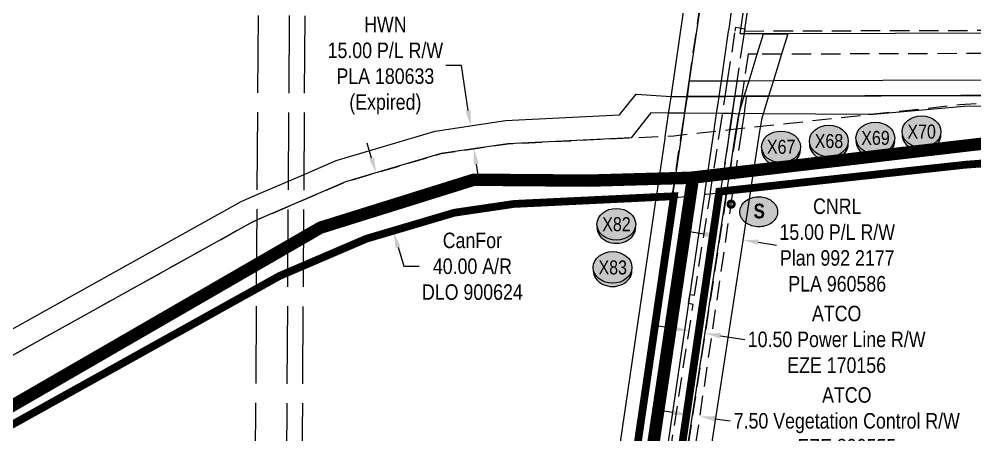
# Model space of a CAD drawing. Extents: x 454172 to 490274, y 6043290 to 6049925.
# Drawn here: x 470414 to 471030, y 6044302 to 6044571 of the extents above; entities that cross this region are included whole.
import ezdxf
from ezdxf.enums import TextEntityAlignment as Align

# ---------------------------------------------------------------- set-up
doc = ezdxf.new("R2010")
doc.units = 0
doc.header["$LTSCALE"] = 5
doc.header["$PDMODE"] = 35
doc.header["$PDSIZE"] = 5
for name, pattern in [('foc-ACCESSROAD', [3.75, 2.5, -1.25]), ('foc-FLOWLINE', [3.75, 2.5, -1.25]), ('foc-UNSURVEYED', [12.5, 10, -2.5])]:
    doc.linetypes.add(name, pattern=pattern)
doc.layers.get('Defpoints').update_dxf_attribs({"color": 9})
for name, color, linetype in [('AS-ROADS', 254, 'Continuous'), ('AS-TELUS', 224, 'foc-TEL'), ('CG-NOTES', 7, 'Continuous'), ('F-AR', 190, 'foc-ACCESSROAD'), ('F-EZE', 190, 'foc-FLOWLINE'), ('F-RW', 190, 'Continuous'), ('L-USEC', 7, 'foc-UNSURVEYED'), ('P-CROSSINGS', 250, 'Continuous'), ('P-PROPOSED', 10, 'Continuous')]:
    doc.layers.add(name, color=color, linetype=linetype)
for name, color, linetype, lineweight in [('F-AR-T', 190, 'Continuous', 9), ('F-EZE-T', 190, 'Continuous', 9), ('F-RW-T', 190, 'Continuous', 9)]:
    doc.layers.add(name, color=color, linetype=linetype, lineweight=lineweight)
doc.styles.add('80CG', font='ARIALN.TTF', dxfattribs={"height": 10})
doc.styles.add('BOLD', font='ARIALNB.TTF')
doc.styles.add('Crossing', font='ARIALN.TTF', dxfattribs={"height": 10})
doc.styles.add('foc-LtypeFont', font='ARIALN.TTF', dxfattribs={"height": 7.35})
doc.linetypes.add('foc-TEL', pattern='A,2,-1,["T",foc-LtypeFont,S=0.2,R=0,X=-0.425,Y=-0.75],-1.24,8', length=12.24)
doc.dimstyles.new('Compass 5 000', dxfattribs={"dimscale": 5, "dimtxt": 9, "dimasz": 2, "dimexe": 0.2, "dimexo": 0.0625, "dimgap": 0.5, "dimtad": 0, "dimtih": 1, "dimtoh": 1, "dimzin": 0, "dimdsep": 46, "dimtxsty": '80CG', "dimcen": 0.1, "dimse1": 1, "dimse2": 1, "dimclrd": 256, "dimclrt": 256, "dimaunit": 1, "dimadec": 4, "dimazin": 0, "dimtfac": 0.06, "dimtofl": 0, "dimtmove": 0, "dimatfit": 1, "dimfxl": 0.2, "dimtolj": 1, "dimtzin": 0, "dimlwd": -1, "dimarcsym": 0})

# ---------------------------------------------------------------- blocks, each defined once
blk = doc.blocks.new('AA')
at = {"const_width": 4}
blk.add_lwpolyline([(-1, 0, 1), (1, 0, 1)], format="xyb", close=True, dxfattribs=at)
blk.add_circle((0, 0), 2)
blk = doc.blocks.new('Route_Letters')
h = blk.add_hatch(color=255)
h.dxf.hatch_style = 1
edge = h.paths.add_edge_path()
edge.add_ellipse((-0.12, 0.46), major_axis=(-11.97, 0), ratio=0.789318, start_angle=0, end_angle=360)
at = {"color": 5}
blk.add_open_spline([(-12.34, 0.46), (-12.34, -0.25), (-12.24, -0.97), (-11.72, -2.79), (-11.14, -3.88), (-9.56, -5.81), (-8.54, -6.66), (-6.22, -8.02), (-4.9, -8.54), (-2.12, -9.17), (-0.66, -9.3), (2.22, -9.13), (3.64, -8.84), (6.27, -7.89), (7.48, -7.22), (9.54, -5.6), (10.38, -4.64), (11.6, -2.54), (11.97, -1.4), (12.18, 0.91), (12.02, 2.08), (11.2, 4.3), (10.54, 5.35), (8.8, 7.2), (7.72, 7.99), (5.29, 9.24), (3.93, 9.68), (1.11, 10.18), (-0.35, 10.23), (-3.22, 9.91), (-4.61, 9.55), (-7.16, 8.47), (-8.32, 7.75), (-10.24, 6.02), (-11, 5.02), (-12.05, 2.86), (-12.32, 1.7), (-12.34, 0.52), (-12.34, 0.49), (-12.34, 0.46)], degree=3, knots=[0, 0, 0, 0, 0.219529, 0.219529, 0.575727, 0.575727, 0.931924, 0.931924, 1.288121, 1.288121, 1.644318, 1.644318, 2.000515, 2.000515, 2.356712, 2.356712, 2.712909, 2.712909, 3.069107, 3.069107, 3.425304, 3.425304, 3.781501, 3.781501, 4.137698, 4.137698, 4.493895, 4.493895, 4.850092, 4.850092, 5.20629, 5.20629, 5.562487, 5.562487, 5.918684, 5.918684, 6.274881, 6.274881, 6.283185, 6.283185, 6.283185, 6.283185], dxfattribs=at)
at = {"color": 14, "style": 'BOLD'}
blk.add_attdef('A', text='', height=9.5, dxfattribs=at).set_placement((0.22, 0.98), align=Align.MIDDLE)
blk = doc.blocks.new('*D134')
at = {"layer": 'Defpoints', "color": 0, "transparency": 16777216}
for p in [(470658.6, 6044475.76), (470655.58, 6044433.17), (470669.94, 6044437.42)]:
    blk.add_point(p, dxfattribs=at)
at = {"layer": 'F-AR-T', "transparency": 16777216}
for p, q in [((470641.4, 6044481.09), (470638.56, 6044490.68)), ((470658.42, 6044423.58), (470662.08, 6044411.22)), ((470662.08, 6044411.22), (470672.08, 6044411.22))]:
    blk.add_line(p, q, dxfattribs=at)
for points in [[(470643, 6044481.57), (470639.8, 6044480.62), (470644.24, 6044471.51)], [(470660.02, 6044424.06), (470656.82, 6044423.11), (470655.58, 6044433.17)]]:
    blk.add_solid(points, dxfattribs=at)
at = {"layer": 'F-AR-T', "transparency": 16777216, "insert": (470706.35, 6044411.22), "char_height": 10, "attachment_point": 5, "style": '80CG'}
blk.add_mtext('\\A1;CanFor\\P40.00 A/R\\PDLO 900624', dxfattribs=at)
blk = doc.blocks.new('*D40')
at = {"layer": 'Defpoints', "color": 0, "transparency": 16777216}
for p in [(470846.1, 6044319.99), (470853.52, 6044318.9), (470852.86, 6044314.39)]:
    blk.add_point(p, dxfattribs=at)
at = {"layer": 'F-EZE-T', "transparency": 16777216}
for p, q in [((470835.54, 6044316.93), (470825.65, 6044318.38)), ((470862.75, 6044312.94), (470872.65, 6044311.49))]:
    blk.add_line(p, q, dxfattribs=at)
for points in [[(470835.78, 6044318.58), (470835.3, 6044315.28), (470845.44, 6044315.48)], [(470862.99, 6044314.59), (470862.51, 6044311.29), (470852.86, 6044314.39)]]:
    blk.add_solid(points, dxfattribs=at)
at = {"layer": 'F-EZE-T', "transparency": 16777216, "insert": (470947.75, 6044311.49), "char_height": 10, "attachment_point": 5, "style": '80CG'}
blk.add_mtext('\\A1;ATCO\\P7.50 Vegetation Control R/W\\PEZE 890555', dxfattribs=at)
blk = doc.blocks.new('*D41')
at = {"layer": 'Defpoints', "color": 0, "transparency": 16777216}
for p in [(470856.39, 6044368), (470842.48, 6044346.47), (470852.85, 6044344.88)]:
    blk.add_point(p, dxfattribs=at)
at = {"layer": 'F-EZE-T', "transparency": 16777216}
for p, q in [((470836.14, 6044371.1), (470826.26, 6044372.62)), ((470866.28, 6044366.48), (470882.08, 6044364.06))]:
    blk.add_line(p, q, dxfattribs=at)
for points in [[(470836.39, 6044372.75), (470835.89, 6044369.45), (470846.03, 6044369.59)], [(470866.53, 6044368.13), (470866.03, 6044364.83), (470856.39, 6044368)]]:
    blk.add_solid(points, dxfattribs=at)
at = {"layer": 'F-EZE-T', "transparency": 16777216, "insert": (470941.22, 6044364.06), "char_height": 10, "attachment_point": 5, "style": '80CG'}
blk.add_mtext('\\A1;ATCO\\P10.50 Power Line R/W\\PEZE 170156', dxfattribs=at)
blk = doc.blocks.new('*D85')
at = {"layer": 'Defpoints', "color": 0, "transparency": 16777216}
for p in [(470705.15, 6044501.88), (470706.72, 6044502.12), (470708.94, 6044487.3)]:
    blk.add_point(p, dxfattribs=at)
at = {"layer": 'F-RW-T', "transparency": 16777216}
for p, q in [((470699.33, 6044540.74), (470689.33, 6044540.74)), ((470703.67, 6044511.77), (470699.33, 6044540.74)), ((470708.85, 6044477.17), (470710.33, 6044467.28))]:
    blk.add_line(p, q, dxfattribs=at)
for points in [[(470705.32, 6044512.02), (470702.02, 6044511.53), (470705.15, 6044501.88)], [(470710.5, 6044477.42), (470707.2, 6044476.93), (470707.37, 6044487.06)]]:
    blk.add_solid(points, dxfattribs=at)
at = {"layer": 'F-RW-T', "transparency": 16777216, "insert": (470650.25, 6044540.74), "char_height": 10, "attachment_point": 5, "style": '80CG'}
blk.add_mtext('\\A1;HWN\\P15.00 P/L R/W\\PPLA 180633\\P(Expired)', dxfattribs=at)
blk = doc.blocks.new('*D89')
at = {"layer": 'Defpoints', "color": 0, "transparency": 16777216}
for p in [(470880.78, 6044428.23), (470865.12, 6044424.94), (470879.93, 6044422.68)]:
    blk.add_point(p, dxfattribs=at)
at = {"layer": 'F-RW-T', "transparency": 16777216}
for p, q in [((470856.09, 6044432.01), (470846.2, 6044433.53)), ((470890.67, 6044426.72), (470902.5, 6044424.9))]:
    blk.add_line(p, q, dxfattribs=at)
for points in [[(470856.34, 6044433.66), (470855.84, 6044430.37), (470865.97, 6044430.5)], [(470890.92, 6044428.36), (470890.41, 6044425.07), (470880.78, 6044428.23)]]:
    blk.add_solid(points, dxfattribs=at)
at = {"layer": 'F-RW-T', "transparency": 16777216, "insert": (470941.59, 6044424.9), "char_height": 10, "attachment_point": 5, "style": '80CG'}
blk.add_mtext('\\A1;CNRL\\P15.00 P/L R/W\\PPlan 992 2177\\PPLA 960586', dxfattribs=at)
blk = doc.blocks.new('xing2')
h = blk.add_hatch(color=50)
h.dxf.hatch_style = 1
edge = h.paths.add_edge_path()
edge.add_ellipse((0, 0), major_axis=(-12.5, 0), ratio=0.816297, start_angle=0, end_angle=360)
h = blk.add_hatch(color=250)
h.dxf.hatch_style = 1
edge = h.paths.add_edge_path()
edge.add_ellipse((0, -2.05), major_axis=(-12.5, 0), ratio=0.816297, start_angle=0, end_angle=180)
edge.add_line((12.5, -2.05), (12.5, 0))
edge.add_ellipse((0, 0), major_axis=(-12.5, 0), ratio=0.816297, start_angle=0, end_angle=180, ccw=False)
edge.add_line((-12.5, 0), (-12.5, -2.05))
at = {"color": 250}
blk.add_ellipse((0, 0), major_axis=(-12.5, 0), ratio=0.816297, dxfattribs=at)
blk.add_ellipse((0, -2.05), major_axis=(-12.5, 0), ratio=0.816297, start_param=0, end_param=3.141593, dxfattribs=at)
at = {"color": 250, "style": 'Crossing'}
blk.add_attdef('CROSSING', text='', height=9, dxfattribs=at).set_placement((0.09, 0.02), align=Align.MIDDLE_CENTER)
at = {"color": 250, "style": 'Crossing', "flags": 1}
for tag, p in [('OWNER', (0.09, -12.49)), ('DESCRIPTION', (0.09, -25.77)), ('LOCATION', (0.09, -39.3)), ('DWG_REF', (0.09, -52.84))]:
    blk.add_attdef(tag, text='', height=9, dxfattribs=at).set_placement(p, align=Align.MIDDLE_CENTER)

msp = doc.modelspace()

# ---------------------------------------------------------------- linework, layer by layer
at = {"layer": 'AS-ROADS', "const_width": 7.996, "flags": 128}
for points in [[(471412.928, 6044293.134), (471330.997, 6044368.73), (471244.077, 6044450.86), (471181.053, 6044486.296), (471128.271, 6044501.258), (470847.449, 6044468.354), (470781.288, 6044466.5), (470707.28, 6044467.075), (470608.339, 6044436.138), (470404.641, 6044318.366), (470282.36, 6044282.357), (470180.882, 6044268.663), (470108.042, 6044263.005), (469871.091, 6044262.498), (469768.091, 6044296.986), (469651.797, 6044394.788), (469562.8, 6044435.167), (469532.669, 6044444.741), (469155.637, 6044536.338), (469036.799, 6044542.015), (468747.263, 6044538.442)], [(470848.608, 6044468.47), (470711.966, 6043551.816)]]:
    msp.add_lwpolyline(points, dxfattribs=at)
at = {"layer": 'AS-TELUS', "flags": 128}
msp.add_lwpolyline([(470694.621, 6043368.296), (470829.093, 6044272.963), (470856.246, 6044458.086), (470856.525, 6044459.989), (470862.242, 6044498.96), (470862.521, 6044500.859), (470864.044, 6044511.236), (470864.791, 6044516.33), (470865.668, 6044522.339), (470866.692, 6044529.349), (470867.136, 6044532.392), (470871.135, 6044559.817), (470871.568, 6044562.792), (470871.878, 6044564.6), (470872.067, 6044565.945), (470873.725, 6044577.576), (470876.346, 6044595.551), (470908.187, 6044813.894), (470910.318, 6044828.503), (470913.245, 6044848.58), (470915.907, 6044866.831), (470946.461, 6045076.333), (470953.854, 6045127.037), (470961.159, 6045178.705)], dxfattribs=at)
at = {"layer": 'F-AR', "flags": 128}
msp.add_lwpolyline([(459735.175, 6046472.34), (459774.96, 6046470.4), (459823.646, 6046470.097), (459925.381, 6046469.465), (459932.458, 6046469.421), (459936.768, 6046469.394), (459942.957, 6046469.356), (459994.91, 6046469.033), (460052.536, 6046468.675), (460105.19, 6046463.254), (460157.155, 6046453.884), (460158.304, 6046453.677), (460261.824, 6046420.316), (460797.913, 6046230.963), (460822.759, 6046222.187), (460827.977, 6046219.713), (460916.183, 6046177.888), (461045.505, 6046113.108), (461099.932, 6046080.751), (461124.886, 6046062.712), (461216.997, 6045981.245), (461251.406, 6045950.816), (461259.016, 6045944.093), (461345.536, 6045859.476), (461375.492, 6045835.418), (461428.401, 6045802.394), (461479.79, 6045777.726), (461534.36, 6045764.688), (461619.044, 6045749.756), (461814.875, 6045715.227), (461915.656, 6045708.426), (462423.761, 6045699.044), (462442.87, 6045698.692), (462453.917, 6045698.515), (463248.913, 6045685.843), (463317.549, 6045684.749), (463702.444, 6045680.703), (463732.663, 6045680.385), (464053.993, 6045677.019), (464084.151, 6045676.703), (464515.596, 6045672.175), (464879.165, 6045666.676), (465143.009, 6045662.68), (465152.923, 6045662.53), (465153.331, 6045662.524), (465182.584, 6045662.08), (465183.003, 6045662.073), (465573.803, 6045656.171), (465684.201, 6045652.454), (465714.354, 6045651.439), (465884.808, 6045645.7), (465933.897, 6045641.752), (465954.122, 6045640.125), (465968.064, 6045639.004), (466110.718, 6045616.357), (466232.285, 6045592.456), (466293.194, 6045573.45), (466350.716, 6045546.368), (466507.95, 6045445.747), (466594.144, 6045390.588), (466745.816, 6045288.977), (466762.721, 6045277.652), (467025.394, 6045101.681), (467087.104, 6045060.349), (467309.365, 6044914.084), (467339.385, 6044894.327), (467728.301, 6044638.386), (467743.255, 6044628.546), (467745.892, 6044626.81), (467752.485, 6044622.473), (467793.584, 6044595.429), (467845.945, 6044568.641), (467900.55, 6044551.287), (467938.354, 6044546.349), (467978.293, 6044545.527), (468024.119, 6044548.14), (468035.75, 6044548.803), (468071.187, 6044550.825), (468112.757, 6044553.196), (468131.041, 6044554.239), (468132.24, 6044554.307), (468153.563, 6044555.523), (468157.43, 6044555.828), (468161.336, 6044556.263), (468167.473, 6044556.317), (468171.313, 6044556.536), (468174.345, 6044556.709), (468303.293, 6044560.119), (468430.81, 6044559.982), (468465.902, 6044560.029), (468485.905, 6044560.056), (468487.2, 6044560.057), (468502.551, 6044560.077), (468510.737, 6044560.088), (468803.155, 6044560.478), (468937.6, 6044562.493), (468967.763, 6044562.945), (469065.756, 6044564.413), (469123.955, 6044561.589), (469189.86, 6044548.101), (469205.381, 6044544.699), (469210.287, 6044543.92), (469220.837, 6044541.761), (469225.742, 6044540.757), (469232.158, 6044539.28), (469233.443, 6044538.984), (469243.805, 6044536.597), (469253.746, 6044534.307), (469259.321, 6044533.224), (469473.288, 6044483.745), (469574.269, 6044455.441), (469615.74, 6044437.26), (469687.161, 6044389.61), (469761.493, 6044331.457), (469783.141, 6044314.521), (469816.413, 6044297.391), (469851.582, 6044286.323), (469910.125, 6044278.03), (470011.614, 6044279.417), (470113.383, 6044284.719), (470233.973, 6044299.668), (470332.224, 6044320.007), (470387.864, 6044341.598), (470564.763, 6044440.023), (470567.529, 6044441.21), (470597.772, 6044454.18), (470624.653, 6044465.708), (470686.271, 6044483.949), (470729.292, 6044490.305), (470808.667, 6044494.132), (470830.849, 6044495.202), (470836.271, 6044495.464), (470841.127, 6044495.993), (470865.943, 6044498.701), (470872.415, 6044499.407), (470876.603, 6044499.853), (470880.122, 6044500.249), (470892.012, 6044501.546), (470961.785, 6044509.162), (471020.537, 6044515.574), (471082.957, 6044520.184), (471126.231, 6044519.847), (471156.853, 6044514.998), (471169.302, 6044513.026), (471204.737, 6044500.296), (471243.436, 6044478.237), (471292.701, 6044437.934), (471392.362, 6044345.525), (471425.647, 6044314.663), (471455.812, 6044294.914), (471489.51, 6044277.067), (471515.465, 6044267.611), (471525.028, 6044264.134), (471584.217, 6044251.304), (471683.929, 6044228.508), (471687.731, 6044227.838), (471821.254, 6044204.513), (471821.823, 6044204.425), (471834.497, 6044203.636), (471836.144, 6044203.534), (471838.021, 6044203.415), (471849.462, 6044202.702), (471874.97, 6044201.134), (471905.821, 6044204.176), (471952.393, 6044220.804), (471988.57, 6044243.411), (472013.114, 6044264.733), (472130.92, 6044367.104), (472173.652, 6044399.527), (472198.095, 6044412.291), (472228.331, 6044424.911), (472229.428, 6044425.37), (472324.11, 6044461.047), (472388.795, 6044485.098), (472520.129, 6044533.932), (472525.69, 6044535.998), (472542.901, 6044542.398), (472562.284, 6044549.453), (472585.909, 6044558.391), (472592.401, 6044560.623), (472615.177, 6044569.274), (472636.706, 6044577.314), (472672.536, 6044590.696), (472726.218, 6044610.747), (472845.216, 6044655.196), (472885.896, 6044667.613), (473022.597, 6044699.048), (473025.193, 6044699.692), (473200.886, 6044743.302), (473287.425, 6044765.536), (473440.117, 6044734.159), (473749.357, 6044566.947), (473829.694, 6044566.989), (473859.855, 6044567.008), (474228.29, 6044567.23), (474351.252, 6044566), (474378.468, 6044565.729), (474421.057, 6044565.307), (474437.185, 6044565.147), (474655.091, 6044562.999), (475108.206, 6044558.523), (475109.282, 6044558.532), (475128.812, 6044558.79), (475140.12, 6044558.934), (475143.548, 6044558.974), (475192.998, 6044559.606), (475281.483, 6044546.949), (475400.705, 6044504.667), (475459.954, 6044478.12), (475490.043, 6044464.638), (475504.583, 6044458.123), (475596.033, 6044441.011), (475662.25, 6044441.498), (475746.6, 6044455.938), (476025.056, 6044546.381), (476143.581, 6044554.353), (476148.588, 6044554.56), (476183.806, 6044557.031), (476237.789, 6044555.497), (476254.302, 6044555.031), (476261.439, 6044554.83), (476264.299, 6044554.745), (476285.771, 6044554.135), (476932.029, 6044535.774), (477068.574, 6044537.823), (477090.991, 6044536.11), (477121.14, 6044533.807), (477346.82, 6044516.564), (477414.833, 6044514.458), (477467.959, 6044515.367), (477623.19, 6044545.329), (477819.006, 6044549.6), (477882.821, 6044547.375), (477916.551, 6044543.243), (478117.075, 6044518.685), (478342.582, 6044431.397), (478371.608, 6044423.243), (478483.871, 6044403.53), (478721.231, 6044379.659), (478751.377, 6044376.627), (478768.899, 6044374.865), (478791.642, 6044372.578), (478854.731, 6044366.233), (478874.651, 6044364.23), (478885.291, 6044363.16), (479004.406, 6044356.061), (479139.039, 6044348.004), (479558.838, 6044337.336), (479612.179, 6044335.981), (479671.347, 6044337.727), (479689.056, 6044340.577), (479769.55, 6044361.111), (479812.597, 6044365.159), (480063.121, 6044371.307), (480151.135, 6044371.357), (480182.259, 6044369.923), (480324.844, 6044357.216), (480376.622, 6044350.85), (480406.757, 6044347.145), (480509.088, 6044334.563), (480576.879, 6044318.02), (480595.379, 6044313.505), (480638.022, 6044303.099), (480736.949, 6044282.979), (481062.233, 6044266.714), (481204.451, 6044266.143), (481279.357, 6044265.842), (481363.634, 6044261.089), (481441.797, 6044252.633), (481484.233, 6044244.683), (481536.865, 6044228.253), (481555.176, 6044222.547), (481593.081, 6044200.767), (481633.538, 6044171.403), (481647.919, 6044160.966), (481648.412, 6044160.521), (481695.438, 6044118.098), (481726.906, 6044083.605), (482010.01, 6043733.136), (482027.657, 6043711.291), (482039.988, 6043697.687), (482096.216, 6043635.659), (482113.388, 6043621.418), (482133.709, 6043610.454), (482152.336, 6043603.604), (482227.603, 6043586.802), (482337.784, 6043549.778), (482479.255, 6043461.675), (482497.85, 6043453.073), (482519.676, 6043448.142), (482548.126, 6043444.715), (482584.857, 6043450.883), (482602.295, 6043464.052), (482741.67, 6043501.636), (482764.916, 6043507.905), (482773.931, 6043510.336), (482828.57, 6043530.12), (482828.476, 6043505.794), (482828.449, 6043498.563), (482828.406, 6043487.542), (482822.467, 6043485.399), (482785.195, 6043471.956), (482620.247, 6043427.484), (482610.76, 6043420.314), (482602.141, 6043413.811), (482548.966, 6043404.249), (482513.174, 6043408.625), (482484.91, 6043415.01), (482472.352, 6043420.811), (482460.223, 6043426.43), (482444.539, 6043436.198), (482414.186, 6043455.1), (482320.632, 6043513.362), (482216.867, 6043548.235), (482141.031, 6043565.164), (482117.234, 6043573.916), (482091.184, 6043587.971), (482068.704, 6043606.483), (482039.685, 6043638.494), (482009.695, 6043671.578), (481997.275, 6043685.28), (481696.57, 6044057.539), (481667.215, 6044089.716), (481622.717, 6044129.859), (481571.319, 6044167.163), (481539.07, 6044185.693), (481511.112, 6044194.416), (481474.565, 6044205.819), (481435.953, 6044212.999), (481382.463, 6044218.839), (481375.289, 6044219.616), (481373.204, 6044219.841), (481360.356, 6044221.231), (481347.689, 6044221.946), (481278.165, 6044225.867), (481204.214, 6044226.164), (481061.176, 6044226.738), (480991.13, 6044230.234), (480731.945, 6044243.199), (480629.002, 6044264.148), (480501.907, 6044295.163), (480406.485, 6044306.897), (480376.351, 6044310.603), (480320.651, 6044317.452), (480179.943, 6044329.991), (480150.865, 6044331.393), (480063.013, 6044331.317), (479814.903, 6044325.221), (479776.405, 6044321.6), (479697.19, 6044301.392), (479675.129, 6044297.841), (479612.273, 6044295.987), (479558.611, 6044297.35), (479137.351, 6044308.054), (479002.25, 6044316.139), (478882.489, 6044323.268), (478872.291, 6044324.294), (478852.372, 6044326.296), (478751.193, 6044336.468), (478721.047, 6044339.499), (478478.515, 6044363.881), (478362.746, 6044384.204), (478329.93, 6044393.425), (478107.278, 6044479.607), (477916.36, 6044502.989), (477879.686, 6044507.481), (477818.736, 6044509.606), (477627.445, 6044505.431), (477472.128, 6044475.453), (477414.554, 6044474.469), (477344.675, 6044476.632), (477197.349, 6044487.875), (477177.416, 6044489.398), (477120.943, 6044493.726), (477090.794, 6044496.03), (477067.347, 6044497.821), (476931.804, 6044495.787), (476285.568, 6044514.147), (476263.594, 6044514.766), (476253.598, 6044515.055), (476184.533, 6044517.017), (476151.845, 6044514.824), (476146.858, 6044514.49), (476133.208, 6044513.574), (476032.723, 6044506.833), (476002.368, 6044496.973), (475983.233, 6044490.758), (475756.223, 6044417.027), (475665.822, 6044401.547), (475592.499, 6044401.002), (475492.596, 6044419.69), (475489.812, 6044420.937), (475459.723, 6044434.418), (475385.845, 6044467.518), (475271.835, 6044507.952), (475190.53, 6044519.565), (475140.274, 6044518.931), (475123.457, 6044518.717), (475120.03, 6044518.675), (475108.666, 6044518.532), (475103.701, 6044518.543), (475089.357, 6044518.611), (475078.177, 6044518.725), (474654.872, 6044522.958), (474420.659, 6044525.299), (474404.494, 6044525.461), (474228.105, 6044527.225), (473859.629, 6044527.002), (473829.468, 6044526.985), (473739.445, 6044526.93), (473720.786, 6044536.956), (473719.059, 6044536.956), (473596.1, 6044536.874), (473588.093, 6044536.868), (473585.267, 6044536.868), (473581.884, 6044536.866), (473566.879, 6044536.852), (473563.055, 6044536.854), (473425.64, 6044536.767), (473410.666, 6044536.758), (473382.176, 6044536.74), (473372.132, 6044536.733), (473362.277, 6044536.728), (473359.16, 6044536.728), (473349.102, 6044536.722), (473339.053, 6044536.715), (473318.775, 6044536.701), (473318.764, 6044550.183), (473318.752, 6044565.176), (473318.75, 6044567.17), (473329.585, 6044567.198), (473339.869, 6044567.203), (473349.892, 6044567.207), (473359.14, 6044567.218), (473359.95, 6044567.212), (473369.177, 6044567.168), (473379.225, 6044567.088), (473410.859, 6044566.901), (473425.846, 6044566.814), (473665.393, 6044566.908), (473426.485, 6044696.165), (473289.622, 6044724.346), (473288.427, 6044724.515), (473210.676, 6044704.54), (473031.893, 6044660.163), (473024.953, 6044658.567), (472896.224, 6044628.965), (472858.059, 6044617.316), (472853.502, 6044615.613), (472799.801, 6044595.556), (472763.998, 6044582.181), (472722.826, 6044566.804), (472719.17, 6044565.438), (472707.863, 6044561.214), (472689.153, 6044554.226), (472665.057, 6044545.227), (472628.903, 6044531.724), (472622.464, 6044529.33), (472337.632, 6044423.424), (472243.934, 6044388.101), (472228.075, 6044382.397), (472215.784, 6044377.976), (472197.824, 6044367.249), (472195.137, 6044365.643), (472156.147, 6044336.06), (472073.668, 6044264.387), (472012.425, 6044211.174), (471969.911, 6044184.607), (471914.649, 6044164.876), (471875.631, 6044161.023), (471870.489, 6044161.338), (471857.944, 6044162.12), (471839.134, 6044163.287), (471817.001, 6044164.671), (471676.473, 6044189.196), (471576.039, 6044212.169), (471513.903, 6044225.637), (471473.237, 6044240.445), (471435.463, 6044260.451), (471423.705, 6044268.148), (471400.932, 6044283.057), (471392.026, 6044291.315), (471266.427, 6044407.775), (471220.721, 6044445.167), (471187.953, 6044463.844), (471159.329, 6044474.129), (471122.93, 6044479.892), (471084.276, 6044480.193), (471024.179, 6044475.755), (470885.747, 6044460.646), (470874.126, 6044459.378), (470870.332, 6044458.956), (470866.419, 6044458.537), (470859.639, 6044457.797), (470839.406, 6044455.589), (470835.169, 6044455.385), (470824.936, 6044454.892), (470733.186, 6044450.467), (470694.91, 6044444.812), (470638.253, 6044428.04), (470597.494, 6044410.56), (470582.407, 6044404.089), (470567.239, 6044395.65), (470404.895, 6044305.322), (470343.586, 6044281.532), (470309.959, 6044274.564), (470240.495, 6044260.191), (470116.886, 6044244.869), (470012.927, 6044239.452), (469907.579, 6044238.011), (469842.717, 6044247.2), (469801.151, 6044260.282), (469767.298, 6044277.711), (469761.483, 6044280.705), (469761.163, 6044280.955), (469663.716, 6044357.192), (469596.473, 6044402.055), (469560.782, 6044417.701), (469463.401, 6044444.996), (469264.418, 6044490.822), (469254.03, 6044493.215), (469248.854, 6044494.407), (469238.502, 6044496.792), (469225.881, 6044499.699), (469217.246, 6044501.688), (469210.365, 6044503.096), (469194.876, 6044506.267), (469118.949, 6044521.806), (469065.086, 6044524.419), (468967.494, 6044522.957), (468937.332, 6044522.505), (468803.481, 6044520.499), (468504.324, 6044520.1), (468496.272, 6044520.09), (468481.174, 6044520.068), (468431.092, 6044520.003), (468302.71, 6044520.134), (468205.609, 6044517.541), (468195.361, 6044517.267), (468191.263, 6044517.158), (468175.739, 6044516.743), (468171.331, 6044516.492), (468168.252, 6044516.316), (468161.337, 6044516.01), (468131.964, 6044514.247), (468097.387, 6044512.275), (468061.947, 6044510.253), (468050.316, 6044509.59), (467979.021, 6044505.524), (467935.344, 6044506.423), (467891.837, 6044512.105), (467830.683, 6044531.542), (467773.431, 6044560.832), (467719.513, 6044596.312), (467712.92, 6044600.648), (467710.283, 6044602.385), (467695.329, 6044612.223), (467339.048, 6044846.69), (467309.027, 6044866.446), (467064.989, 6045027.043), (466952.716, 6045102.247), (466572.241, 6045357.139), (466507.607, 6045398.502), (466331.346, 6045511.299), (466278.656, 6045536.106), (466222.446, 6045553.646), (466103.725, 6045576.987), (465963.32, 6045599.278), (465882.57, 6045605.772), (465714.057, 6045611.446), (465683.904, 6045612.462), (465583.938, 6045615.831), (465572.855, 6045616.202), (465522.515, 6045616.962), (464878.86, 6045626.698), (464515.072, 6045632.199), (464083.839, 6045636.725), (464053.681, 6045637.041), (463317.021, 6045644.773), (463248.594, 6045645.864), (462453.591, 6045658.536), (462442.182, 6045658.718), (462423.435, 6045659.064), (461913.94, 6045668.471), (461810.044, 6045675.483), (461618.706, 6045709.221), (461526.237, 6045725.525), (461466.342, 6045739.834), (461409.108, 6045767.309), (461352.309, 6045802.76), (461318.979, 6045829.528), (461231.779, 6045914.809), (461190.519, 6045951.291), (461156.109, 6045981.721), (461099.872, 6046031.463), (461077.963, 6046047.301), (461026.312, 6046078.007), (460898.663, 6046141.95), (460827.602, 6046175.645), (460807.496, 6046185.179), (460797.552, 6046188.691), (460249.033, 6046382.434), (460148.582, 6046414.806), (460099.588, 6046423.64), (460050.359, 6046428.709), (459994.562, 6046429.056), (459773.875, 6046430.428), (459729.022, 6046432.585), (459685.854, 6046444.031), (459646.574, 6046465.313), (459625.177, 6046483.098), (459622.176, 6046485.592), (459611.502, 6046494.361), (459606.812, 6046498.362), (459607.56, 6046498.982), (459622.127, 6046511.008), (459637.195, 6046525.102), (459641.888, 6046521.194), (459652.559, 6046512.324), (459655.336, 6046510.016), (459669.091, 6046498.583), (459700.708, 6046481.454), (459707.368, 6046479.688), (459735.175, 6046472.34)], close=True, dxfattribs=at)
at = {"layer": 'F-AR'}
for points in [[(470808.096, 6044271.279), (470834.877, 6044453.843), (470835.029, 6044454.879), (470840.777, 6044494.06), (470840.983, 6044495.466), (470843.037, 6044509.468), (470844.619, 6044520.253), (470846.085, 6044530.303), (470852.677, 6044575.506)], [(470883.457, 6044575.58), (470881.803, 6044563.983), (470881.595, 6044562.5), (470881.282, 6044560.667), (470880.866, 6044557.815), (470876.87, 6044530.405), (470876.425, 6044527.361), (470875.402, 6044520.354), (470874.526, 6044514.349), (470873.778, 6044509.25), (470872.256, 6044498.879), (470871.977, 6044496.98), (470866.263, 6044458.029), (470865.984, 6044456.128), (470838.845, 6044271.1)]]:
    msp.add_lwpolyline(points, dxfattribs=at)
at = {"layer": 'F-EZE'}
for points in [[(470830.939, 6044271.558), (470848.682, 6044386.699), (470845.719, 6044387.156), (470846.632, 6044393.082), (470849.595, 6044392.626), (470859.348, 6044455.91), (470865.652, 6044496.814), (470869.36, 6044520.873), (470870.909, 6044530.929), (470875.847, 6044562.969), (470876.223, 6044565.411), (470879.657, 6044564.882), (470882.039, 6044564.515), (470881.847, 6044563.025), (471393.717, 6044564.576)], [(471393.624, 6044549.584), (470905.728, 6044548.069), (470890.009, 6044548.021), (470884.159, 6044548.003), (470881.533, 6044530.964), (470879.983, 6044520.909), (470878.099, 6044509.224), (470876.338, 6044497.928), (470870.061, 6044457.033), (470841.601, 6044271.496)], [(470838.987, 6044271.512), (470866.14, 6044456.635), (470866.419, 6044458.537), (470872.136, 6044497.507), (470872.415, 6044499.407), (470873.938, 6044509.784), (470874.686, 6044514.886), (470875.563, 6044520.894), (470879.983, 6044520.909), (470881.631, 6044520.914), (470883.147, 6044520.919), (470882.11, 6044513.799), (470881.513, 6044509.731), (470880.122, 6044500.249), (470879.841, 6044498.33), (470874.126, 6044459.378), (470873.845, 6044457.459), (470846.562, 6044271.467)]]:
    msp.add_lwpolyline(points, dxfattribs=at)
at = {"layer": 'F-RW'}
for points in [[(471393.705, 6044562.688), (470909.814, 6044561.293), (470900.36, 6044561.292), (470894.102, 6044561.277), (470881.447, 6044561.236), (470879.112, 6044561.152), (470915.76, 6044811.753), (470918.083, 6044812.451), (470964.525, 6044826.501), (470976.955, 6044830.147), (470981.274, 6044815.793), (470964.392, 6044810.719), (470929.215, 6044800.145), (470929.215, 6044800.145), (470896.462, 6044576.183), (471393.796, 6044577.415)], [(470401.37, 6043664.229), (470416.451, 6043659.687), (470562.277, 6043615.765), (470592.364, 6043606.703), (470693.856, 6043576.134), (470750.112, 6043965.197), (470751.601, 6043975.441), (470753.319, 6043987.317), (470753.711, 6043990.028), (470755.245, 6044000.637), (470756.553, 6044009.676), (470757.334, 6044015.077), (470761.591, 6044044.521), (470769.129, 6044088.274), (470782.305, 6044164.7), (470797.948, 6044271.337), (470824.668, 6044453.483), (470824.801, 6044454.386), (470830.568, 6044493.699), (470830.711, 6044494.675), (470832.892, 6044509.54), (470834.476, 6044520.337), (470842.518, 6044575.482)], [(470852.826, 6044576.074), (470846.231, 6044530.848), (470844.764, 6044520.793), (470843.181, 6044510.002), (470841.127, 6044495.993), (470840.92, 6044494.586), (470835.169, 6044455.385), (470835.017, 6044454.349), (470808.223, 6044271.69)], [(470841.601, 6044271.496), (470870.043, 6044457.042), (470870.332, 6044458.956), (470876.314, 6044497.939), (470876.603, 6044499.853), (470878.086, 6044509.417), (470881.631, 6044520.914), (470884.746, 6044530.975), (470890.009, 6044548.021), (470894.102, 6044561.267), (470900.36, 6044561.283), (470909.814, 6044561.286), (470905.728, 6044548.069), (470900.462, 6044531.026), (470897.347, 6044520.966), (470893.84, 6044509.643), (470892.677, 6044505.886), (470892.012, 6044501.546), (470891.713, 6044499.598), (470885.747, 6044460.646), (470885.448, 6044458.697), (470856.76, 6044271.409)], [(471393.457, 6044522.61), (470897.347, 6044520.966), (470883.147, 6044520.919), (470881.631, 6044520.914), (470875.563, 6044520.894), (470844.764, 6044520.793), (470846.231, 6044530.848), (470877.031, 6044530.949), (470884.746, 6044530.975), (470900.462, 6044531.026), (471393.519, 6044532.661)], [(470380.851, 6044354.858), (470557.371, 6044453.067), (470567.633, 6044457.496), (470597.876, 6044470.552), (470618.534, 6044479.469), (470682.467, 6044498.487), (470727.607, 6044505.246), (470801.257, 6044508.865), (470811.951, 6044522.214), (470834.616, 6044520.877), (470844.764, 6044520.793), (470869.36, 6044520.873), (470875.563, 6044520.894), (470879.983, 6044520.909), (470881.631, 6044520.914), (470883.147, 6044520.919), (470897.347, 6044520.966), (471188.234, 6044521.925), (471211.218, 6044513.859), (471252.365, 6044490.405), (471302.921, 6044448.903), (471392.488, 6044365.857)], [(471156.853, 6044514.998), (471023.43, 6044514.322), (470964.839, 6044509.141), (470961.785, 6044509.162), (470893.84, 6044509.643), (470881.513, 6044509.731), (470878.086, 6044509.417), (470873.938, 6044509.784), (470867.657, 6044509.829), (470843.181, 6044510.002), (470833.031, 6044510.074), (470821.503, 6044510.156), (470808.667, 6044494.132), (470729.292, 6044490.305), (470686.271, 6044483.949), (470624.653, 6044465.708), (470597.772, 6044454.18), (470567.529, 6044441.21), (470564.763, 6044440.023), (470387.864, 6044341.598)]]:
    msp.add_lwpolyline(points, dxfattribs=at)
at = {"layer": 'L-USEC'}
for p, q in [((470566.46, 6044273.099), (470571.575, 6045077.131)), ((470586.579, 6044272.971), (470591.695, 6045077.003)), ((470596.619, 6044272.907), (470601.735, 6045076.939))]:
    msp.add_line(p, q, dxfattribs=at)
at = {"layer": 'P-PROPOSED', "flags": 128}
for points in [[(471392.706, 6044292.049, 4.997, 4.997, 0), (471267.084, 6044408.529, 4.997, 4.997, 0), (471221.289, 6044445.994, 4.997, 4.997, 0), (471188.373, 6044464.755, 4.997, 4.997, 0), (471159.579, 6044475.102, 4.997, 4.997, 0), (471123.012, 6044480.892, 4.997, 4.997, 0), (471084.243, 6044481.193, 4.997, 4.997, 0), (471024.088, 6044476.751, 4.997, 4.997, 0), (470885.638, 6044461.64, 4.997, 4.997, 0), (470874.016, 6044460.372, 4.997, 4.997, 0), (470870.224, 6044459.95, 4.997, 4.997, 0), (470865.542, 6044459.449, 4.997, 4.997, 0), (470865.151, 6044456.78, 4.997, 4.997, 0), (470837.998, 6044271.657, 4.997, 4.997, 0), (470821.451, 6044158.94, 4.997, 4.997, 0), (470819.905, 6044149.883, 4.997, 4.997, 0), (470818.058, 6044140.095, 4.997, 4.997, 0), (470800.729, 6044038.629, 4.997, 4.997, 0), (470794.141, 6043993.076, 4.997, 4.997, 0), (470788.881, 6043956.704, 4.997, 4.997, 0), (470785.493, 6043933.279, 4.997, 4.997, 0), (470783.243, 6043917.719, 4.997, 4.997, 0), (470768.42, 6043815.22, 4.997, 4.997, 0), (470742.318, 6043635.193, 4.997, 4.997, 0)], [(470714.214, 6043639.257, 4.997, 4.997, 0), (470760.36, 6043958.358, 4.997, 4.997, 0), (470770.866, 6044031.012, 4.997, 4.997, 0), (470793.6, 6044165.368, 4.997, 4.997, 0), (470836.335, 6044456.443, 4.997, 4.997, 0), (470824.888, 6044455.891, 4.997, 4.997, 0), (470733.089, 6044451.464, 4.997, 4.997, 0), (470694.694, 6044445.791, 4.997, 4.997, 0), (470637.913, 6044428.982, 4.997, 4.997, 0), (470597.1, 6044411.479, 4.997, 4.997, 0), (470581.966, 6044404.988, 4.997, 4.997, 0), (470566.753, 6044396.524, 4.997, 4.997, 0), (470404.469, 6044306.229, 4.997, 4.997, 0)]]:
    msp.add_lwpolyline(points, format="xyseb", dxfattribs=at)

# ---------------------------------------------------------------- block references
at = {"layer": 'CG-NOTES', "xscale": 0.9984468346444563, "yscale": 0.9984468346444563, "zscale": 0.9984468346444563}
msp.add_blockref('AA', (470873.188, 6044451.32), dxfattribs=at)
msp.add_blockref('Route_Letters', (470891.088, 6044445.919), dxfattribs=at).add_auto_attribs({'A': 'S'})
at = {"layer": 'P-CROSSINGS', "color": 6}
for p, values in [((470995.924, 6044498.141), {'CROSSING': 'X70'}), ((470936.178, 6044492.034), {'CROSSING': 'X68'}), ((470966.155, 6044494.053), {'CROSSING': 'X69'}), ((470905.342, 6044488.306), {'CROSSING': 'X67'}), ((470799.168, 6044438.382), {'CROSSING': 'X82'}), ((470796.753, 6044410.477), {'CROSSING': 'X83'})]:
    msp.add_blockref('xing2', p, dxfattribs=at).add_auto_attribs(values)

# ---------------------------------------------------------------- dimensions: what is measured, and where the dimension line sits
at = {"layer": 'F-AR-T'}
dim = msp.add_linear_dim(base=(470655.584, 6044433.171), p1=(470658.596, 6044475.756), p2=(470669.945, 6044437.422), angle=286.490678, text='CanFor\\P40.00 A/R\\PDLO 900624', dimstyle='Compass 5 000', dxfattribs=at)
dim.commit()
dim.dimension.update_dxf_attribs({"geometry": '*D134', "text_midpoint": (470706.353, 6044411.22), "dimtype": 161})
at = {"layer": 'F-EZE-T'}
for base, p1, p2, angle, text, picture, middle in [((470856.394, 6044367.998), (470842.484, 6044346.473), (470852.851, 6044344.884), 351.285037, 'ATCO\\P10.50 Power Line R/W\\PEZE 170156', '*D41', (470941.224, 6044364.06)), ((470852.858, 6044314.392), (470846.098, 6044319.99), (470853.52, 6044318.901), 351.654859, 'ATCO\\P7.50 Vegetation Control R/W\\PEZE 890555', '*D40', (470947.745, 6044311.489))]:
    dim = msp.add_linear_dim(base=base, p1=p1, p2=p2, angle=angle, text=text, dimstyle='Compass 5 000', dxfattribs=at)
    dim.commit()
    dim.dimension.update_dxf_attribs({"geometry": picture, "text_midpoint": middle, "dimtype": 161})
at = {"layer": 'F-RW-T'}
for base, p1, p2, angle, text, picture, middle in [((470705.152, 6044501.884), (470708.936, 6044487.297), (470706.716, 6044502.118), 98.517035, 'HWN\\P15.00 P/L R/W\\PPLA 180633\\P(Expired)', '*D85', (470650.248, 6044540.738)), ((470880.781, 6044428.231), (470865.123, 6044424.944), (470879.931, 6044422.675), 351.291391, 'CNRL\\P15.00 P/L R/W\\PPlan 992 2177\\PPLA 960586', '*D89', (470941.59, 6044424.903))]:
    dim = msp.add_linear_dim(base=base, p1=p1, p2=p2, angle=angle, text=text, dimstyle='Compass 5 000', dxfattribs=at)
    dim.commit()
    dim.dimension.update_dxf_attribs({"geometry": picture, "text_midpoint": middle, "dimtype": 161})

doc.saveas('drawing.dxf')
